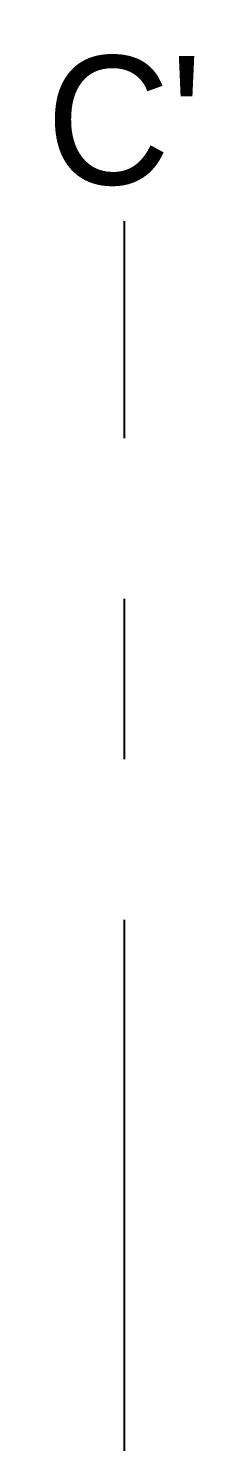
# Model space of a CAD drawing. Header units: millimetres. Extents: x 9607.2 to 9622, y 2418.8 to 2429.8.
# Drawn here: x 9614.423 to 9614.723, y 2427.58 to 2429.78 of the extents above; entities that cross this region are included whole.
import ezdxf
from ezdxf.enums import TextEntityAlignment as Align

# ---------------------------------------------------------------- set-up
doc = ezdxf.new("R2010")
doc.units = ezdxf.units.MM
doc.set_wipeout_variables(frame=1)
doc.linetypes.add('CENTER', pattern=[2, 1.25, -0.25, 0.25, -0.25])
doc.layers.add('EJES', color=2, linetype='CENTER')
doc.layers.add('EJES @ 0.5', color=2, linetype='CENTER')
doc.styles.add('century gothic', font='GOTHIC.TTF')
doc.styles.get("Standard").update_dxf_attribs({"font": 'arial.ttf'})

# ---------------------------------------------------------------- blocks, each defined once
blk = doc.blocks.new('ejes')
at = {"color": 2, "linetype": 'Continuous'}
blk.add_wipeout([(-0.1089, 0.2752), (-0.0646, 0.291), (-0.0057, 0.3001), (0.0597, 0.2965), (0.095, 0.2884), (0.1597, 0.2609), (0.1831, 0.246), (0.2148, 0.2203), (0.2406, 0.1931), (0.271, 0.1493), (0.271, 0.1493), (0.2923, 0.1035), (0.3036, 0.0645), (0.3089, 0.0316), (0.3105, 0.0006), (0.3092, -0.0273), (0.3092, -0.0273), (0.3003, -0.077), (0.2881, -0.1133), (0.279, -0.1332), (0.2588, -0.1678), (0.2382, -0.1948), (0.2186, -0.2155), (0.1902, -0.2397), (0.159, -0.2601), (0.1254, -0.2765), (0.0895, -0.2888), (0.0461, -0.2973), (0.0105, -0.2994), (-0.0366, -0.2957), (-0.0687, -0.2888), (-0.0974, -0.2794), (-0.1444, -0.2564), (-0.1709, -0.2384), (-0.1922, -0.2206), (-0.2152, -0.1971), (-0.2152, -0.1971), (-0.2567, -0.1358), (-0.2716, -0.1014), (-0.2716, -0.1014), (-0.2875, -0.0344), (-0.2895, 0.0006), (-0.2874, 0.0357), (-0.2813, 0.0702), (-0.2729, 0.0991), (-0.2583, 0.1338), (-0.234, 0.1744), (-0.2157, 0.1977), (-0.197, 0.2172), (-0.1752, 0.2362), (-0.1544, 0.2512), (-0.1259, 0.2678), (-0.1259, 0.2678), (-0.1182, 0.2716)], dxfattribs=at)
at = {"layer": 'EJES', "color": 3}
blk.add_attdef('EJES', text='', height=0.3, dxfattribs=at).set_placement((0.0105, -0.174), align=Align.CENTER)

msp = doc.modelspace()

# ---------------------------------------------------------------- linework, layer by layer
at = {"layer": 'EJES', "color": 1}
msp.add_line((9614.5731, 2419.142), (9614.5731, 2429.4804), dxfattribs=at)

# ---------------------------------------------------------------- next in the draw order: block references
at = {"layer": 'EJES @ 0.5'}
ref = msp.add_blockref('ejes', (9614.5678, 2429.6296), dxfattribs=dict(at, xscale=0.5000000000009095, yscale=0.5000000000009095, zscale=0.5000000000009095))
ref.add_attrib('EJES', "C'", dxfattribs={"layer": 'EJES', "color": 3, "height": 0.2, "style": 'century gothic'}).set_placement((9614.5731, 2429.5366), align=Align.CENTER)

doc.saveas('drawing.dxf')
